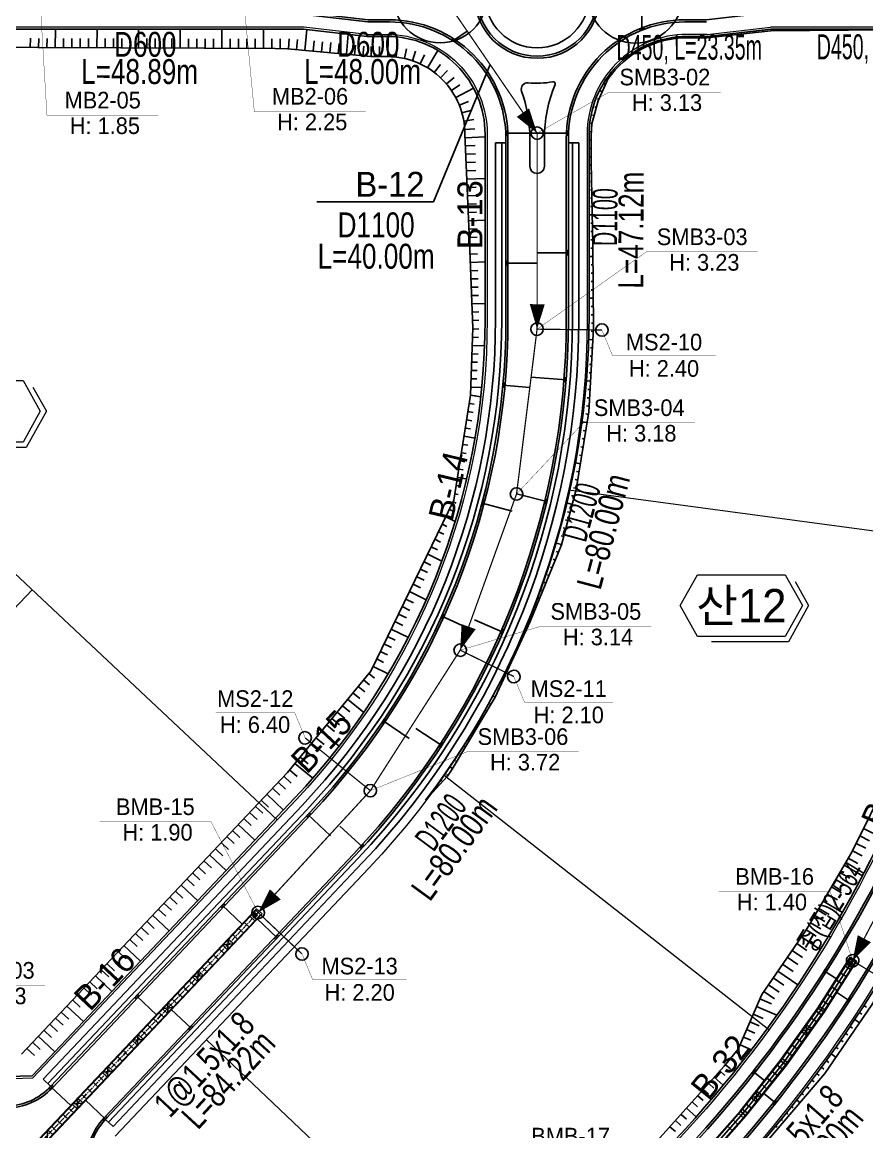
# Model space of a CAD drawing. Extents: x 230860 to 235519, y 342878 to 344985.
# Drawn here: x 232441.7 to 232644.6, y 343345.8 to 343612.6 of the extents above; entities that cross this region are included whole.
import ezdxf
from ezdxf.enums import TextEntityAlignment as Align

# ---------------------------------------------------------------- set-up
doc = ezdxf.new("R2010")
doc.units = 0
doc.linetypes.add('CENTER', pattern=[2, 1.25, -0.25, 0.25, -0.25])
for name, color, linetype in [('##L형측구', 8, 'Continuous'), ('##보도', 3, 'Continuous'), ('##식수대', 104, 'Continuous'), ('##자전거', 11, 'Continuous'), ('CE-SLOP-FILL', 9, 'Continuous'), ('MN info M1', 2, 'Continuous'), ('PCBOX', 150, 'Continuous'), ('storm_2호 우수받이', 1, 'Continuous'), ('storm_arrow', 7, 'Continuous'), ('storm_MH', 2, 'Continuous'), ('storm_pipe dia_length', 7, 'Continuous'), ('storm_pipe text', 1, 'Continuous'), ('도로시종점', 1, 'Continuous'), ('맨홀지시선', 7, 'Continuous'), ('블록맨홀', 1, 'Continuous'), ('비탈면', 7, 'Continuous')]:
    doc.layers.add(name, color=color, linetype=linetype)
for name, color, linetype, lineweight in [('00_도로_계획선', 7, 'Continuous', 0), ('0_도로명', 7, 'Continuous', 0), ('0_획지경계선', 8, 'Continuous', 5), ('storm_pipe', 160, 'Continuous', 30), ('블럭명', 7, 'Continuous', 0)]:
    doc.layers.add(name, color=color, linetype=linetype, lineweight=lineweight)
doc.styles.get("Standard").update_dxf_attribs({"font": 'Dotum.TTF'})
doc.styles.add('스타일1', font='H2HDRM.TTF')

# ---------------------------------------------------------------- blocks, each defined once
blk = doc.blocks.new('1')
at = {"layer": 'storm_MH', "flags": 128}
blk.add_lwpolyline([(-0.75, 0, 1), (0.75, 0, 1)], format="xyb", close=True, dxfattribs=at)

msp = doc.modelspace()

# ---------------------------------------------------------------- linework, layer by layer
at = {"layer": '##L형측구'}
for points in [[(232558.401, 343584.647, 0.4142136), (232529.901, 343613.147), (232524.767, 343613.147), (232509.512, 343614.897), (232270.911, 343614.897, 0.4142136), (232258.411, 343602.397), (232258.411, 343591.355, 0.2056301), (232313.214, 343463.734), (232426.646, 343356.012)], [(232572.401, 343542.071), (232572.401, 343584.647, -0.4142136), (232600.901, 343613.147), (232606.036, 343613.147), (232621.29, 343614.897), (232668.401, 343614.897, -0.4142136), (232680.901, 343602.397), (232680.901, 343542.7, -0.1897204), (232601.622, 343341.283), (232535.371, 343270.164, -0.4170327), (232517.617, 343269.62), (232491.914, 343294.03), (232483.448, 343306.896), (232461.947, 343327.28)], [(232426.646, 343356.012), (232426.92, 343355.752, 0.4148978), (232448.858, 343356.344), (232511.125, 343422.219, 0.1916065), (232558.401, 343541.057), (232558.401, 343542.071)], [(232461.947, 343327.28, -0.4137728), (232461.347, 343349.176), (232521.299, 343412.602, 0.1916065), (232572.401, 343541.057), (232572.401, 343542.071)]]:
    msp.add_lwpolyline(points, format="xyb", dxfattribs=at)
msp.add_lwpolyline([(232883.401, 343614.897), (232701.401, 343614.897, 0.4142136), (232688.901, 343602.397), (232688.901, 343542.7, -0.1897204), (232607.475, 343335.83), (232541.009, 343264.479, 0.4114), (232541.548, 343246.895), (232673.563, 343121.525, 0.4160307), (232691.288, 343122.038), (232759.643, 343194.916, 0.1906051), (232895.901, 343539.366), (232895.901, 343602.397, 0.4142136)], format="xyb", close=True, dxfattribs=at)
msp.add_lwpolyline([(232558.401, 343542.071), (232558.401, 343584.647)], dxfattribs=at)
msp.add_circle((232565.401, 343618.897), 15, dxfattribs=at)
at = {"layer": '##보도', "color": 8}
msp.add_line((232557.901, 343585.897), (232557.901, 343585.897), dxfattribs=at)
msp.add_line((232557.901, 343585.897), (232557.901, 343585.897), dxfattribs=at)
for points in [[(232313.558, 343464.096), (232427.264, 343356.114, 0.4148978), (232448.495, 343356.687), (232510.762, 343422.562, 0.1916065), (232557.901, 343541.057), (232557.901, 343584.647, 0.4142136), (232529.901, 343612.647), (232524.738, 343612.647), (232509.484, 343614.397)], [(232492.3, 343294.353), (232483.834, 343307.219), (232462.291, 343327.643, -0.4137728), (232461.71, 343348.832), (232521.663, 343412.259, 0.1916065), (232572.901, 343541.057), (232572.901, 343584.647, -0.4142136), (232600.901, 343612.647), (232606.064, 343612.647)], [(232621.318, 343614.397), (232668.401, 343614.397, -0.4142136), (232680.401, 343602.397), (232680.401, 343542.7, -0.1897204), (232601.256, 343341.624), (232535.006, 343270.505, -0.4170327), (232517.962, 343269.983), (232492.3, 343294.353)], [(232563.651, 343584.647), (232563.651, 343577.944, 1), (232567.151, 343577.944), (232567.151, 343584.647, -0.0984216), (232569.717, 343597.554, 0.593811), (232569.165, 343598.237, -0.0708616), (232563.247, 343598.008, 0.5518254), (232561.68, 343596.011, -0.0860643), (232563.651, 343584.647)]]:
    msp.add_lwpolyline(points, format="xyb", dxfattribs=at)
msp.add_lwpolyline([(232883.401, 343614.397), (232701.401, 343614.397, 0.4142136), (232689.401, 343602.397), (232689.401, 343542.7, -0.1897204), (232607.841, 343335.489), (232541.375, 343264.138, 0.4114), (232541.892, 343247.257), (232673.907, 343121.888, 0.4160307), (232690.923, 343122.38), (232759.278, 343195.258, 0.1906051), (232895.401, 343539.366), (232895.401, 343602.397, 0.4142136)], format="xyb", close=True, dxfattribs=at)
for points in [[(232555.401, 343583.582), (232557.901, 343583.582)], [(232572.901, 343583.582), (232575.401, 343583.582)], [(232448.532, 343356.727), (232446.709, 343358.438)], [(232461.676, 343348.796), (232463.499, 343347.085)]]:
    msp.add_lwpolyline(points, dxfattribs=at)
msp.add_circle((232565.401, 343618.897), 12.5, dxfattribs=at)
at = {"layer": '##식수대'}
for points in [[(232556.901, 343583.582), (232556.901, 343541.057, -0.1916065), (232510.035, 343423.249), (232447.803, 343357.411)], [(232573.901, 343583.582), (232573.901, 343541.057, -0.1916065), (232522.389, 343411.572), (232462.405, 343348.111)]]:
    msp.add_lwpolyline(points, format="xyb", dxfattribs=at)
msp.add_lwpolyline([(232556.901, 343583.582), (232556.901, 343542.071)], dxfattribs=at)
msp.add_circle((232565.401, 343618.897), 14.5, dxfattribs=at)
at = {"layer": '##자전거'}
for points in [[(232555.401, 343583.582), (232555.401, 343541.057, -0.1916065), (232508.945, 343424.28), (232446.709, 343358.438)], [(232575.401, 343583.582), (232575.401, 343541.057, -0.1916065), (232523.48, 343410.541), (232463.499, 343347.085)]]:
    msp.add_lwpolyline(points, format="xyb", dxfattribs=at)
msp.add_lwpolyline([(232555.401, 343583.582), (232555.401, 343542.071)], dxfattribs=at)
at = {"layer": '00_도로_계획선', "linetype": 'Continuous'}
for points in [[(232509.4, 343611.397), (232270.396, 343611.397)], [(232524.566, 343609.647), (232509.312, 343611.397)], [(232606.236, 343609.647), (232621.49, 343611.397)], [(232668.916, 343611.397), (232621.49, 343611.397)], [(232557.925, 343299.51), (232485.918, 343367.892)]]:
    msp.add_lwpolyline(points, dxfattribs=at)
at = {"layer": '00_도로_계획선'}
for points in [[(232524.566, 343609.647), (232529.401, 343609.647, -0.4142136), (232553.401, 343585.647), (232553.401, 343541.057, -0.1916065), (232507.492, 343425.654), (232444.259, 343358.757)], [(232606.236, 343609.647), (232601.401, 343609.647, 0.4142136), (232577.401, 343585.647), (232577.401, 343541.057, -0.1916065), (232524.933, 343409.167), (232464.049, 343344.755)], [(232677.401, 343602.912), (232677.401, 343542.7, -0.1897204), (232599.061, 343343.669), (232532.428, 343272.139)], [(232692.401, 343602.912), (232692.401, 343542.7, -0.1897204), (232610.036, 343333.444), (232543.25, 343261.75)]]:
    msp.add_lwpolyline(points, format="xyb", dxfattribs=at)
msp.add_lwpolyline([(232429.264, 343358.352), (232444.259, 343358.757)], dxfattribs=at)
at = {"layer": '0_획지경계선'}
for points in [[(232381.831, 343534.527), (232502.944, 343420.843)], [(232572.998, 343500.176), (232672.002, 343486.81)], [(232444.041, 343476.133), (232378.222, 343406.825)], [(232621.091, 343370.322), (232543.077, 343431.502)]]:
    msp.add_lwpolyline(points, dxfattribs=at)
at = {"layer": 'CE-SLOP-FILL', "color": 8}
for p, q in [((232449.625, 343606.46), (232449.646, 343610.897)), ((232459.624, 343606.413), (232459.646, 343610.897)), ((232469.624, 343606.366), (232469.646, 343610.897)), ((232479.624, 343606.318), (232479.646, 343610.897)), ((232489.624, 343606.271), (232489.646, 343610.897)), ((232499.624, 343606.224), (232499.646, 343610.897)), ((232509.605, 343605.798), (232510.08, 343610.806)), ((232519.56, 343604.854), (232520.017, 343609.666)), ((232609.721, 343609.21), (232609.703, 343609.375)), ((232611.709, 343609.431), (232611.69, 343609.599)), ((232613.696, 343609.653), (232613.677, 343609.824)), ((232615.684, 343609.874), (232615.645, 343610.223)), ((232617.672, 343610.096), (232617.652, 343610.274)), ((232619.66, 343610.317), (232619.639, 343610.498)), ((232621.648, 343610.526), (232621.647, 343610.712)), ((232623.648, 343610.542), (232623.647, 343610.719)), ((232625.648, 343610.558), (232625.645, 343610.897)), ((232627.648, 343610.574), (232627.647, 343610.735)), ((232629.648, 343610.59), (232629.647, 343610.743)), ((232631.648, 343610.606), (232631.647, 343610.751)), ((232633.648, 343610.621), (232633.647, 343610.759)), ((232635.648, 343610.637), (232635.645, 343610.897)), ((232637.647, 343610.653), (232637.647, 343610.775)), ((232639.647, 343610.669), (232639.647, 343610.783)), ((232641.647, 343610.685), (232641.647, 343610.791)), ((232643.647, 343610.701), (232643.647, 343610.799)), ((232443.625, 343606.488), (232443.635, 343608.693)), ((232445.625, 343606.479), (232445.635, 343608.688)), ((232447.625, 343606.469), (232447.635, 343608.683)), ((232451.625, 343606.45), (232451.635, 343608.674)), ((232453.625, 343606.441), (232453.635, 343608.669)), ((232455.625, 343606.432), (232455.635, 343608.664)), ((232457.625, 343606.422), (232457.635, 343608.66)), ((232461.624, 343606.403), (232461.635, 343608.65)), ((232463.624, 343606.394), (232463.635, 343608.645)), ((232465.624, 343606.384), (232465.635, 343608.641)), ((232467.624, 343606.375), (232467.635, 343608.636)), ((232471.624, 343606.356), (232471.635, 343608.627)), ((232473.624, 343606.347), (232473.635, 343608.622)), ((232475.624, 343606.337), (232475.635, 343608.617)), ((232477.624, 343606.328), (232477.635, 343608.612)), ((232481.624, 343606.309), (232481.635, 343608.603)), ((232483.624, 343606.3), (232483.635, 343608.598)), ((232485.624, 343606.29), (232485.635, 343608.594)), ((232487.624, 343606.281), (232487.635, 343608.589)), ((232491.624, 343606.262), (232491.635, 343608.579)), ((232493.624, 343606.252), (232493.635, 343608.575)), ((232495.624, 343606.243), (232495.635, 343608.57)), ((232497.624, 343606.234), (232497.635, 343608.565)), ((232501.624, 343606.215), (232501.635, 343608.556)), ((232503.624, 343606.205), (232503.635, 343608.551)), ((232505.623, 343606.176), (232505.847, 343608.537)), ((232507.614, 343605.987), (232507.847, 343608.442)), ((232511.596, 343605.61), (232511.832, 343608.094)), ((232513.587, 343605.421), (232513.821, 343607.885)), ((232515.578, 343605.232), (232515.81, 343607.677)), ((232517.569, 343605.043), (232517.799, 343607.468)), ((232521.552, 343604.665), (232521.778, 343607.052)), ((232523.543, 343604.477), (232523.767, 343606.843)), ((232525.534, 343604.3), (232525.536, 343606.724)), ((232527.534, 343604.299), (232527.536, 343606.723)), ((232529.534, 343604.297), (232529.569, 343609.146)), ((232531.53, 343604.175), (232531.806, 343606.584)), ((232592.02, 343606.833), (232591.953, 343606.984)), ((232593.882, 343607.563), (232593.828, 343607.719)), ((232595.799, 343608.13), (232595.719, 343608.45)), ((232597.758, 343608.529), (232597.732, 343608.692)), ((232599.744, 343608.758), (232599.733, 343608.922)), ((232601.743, 343608.817), (232601.743, 343608.982)), ((232603.743, 343608.817), (232603.743, 343608.982)), ((232605.743, 343608.817), (232605.743, 343609.147)), ((232607.733, 343608.988), (232607.715, 343609.15)), ((232533.5, 343603.841), (232534.034, 343606.207)), ((232535.424, 343603.298), (232536.207, 343605.593)), ((232537.279, 343602.552), (232538.303, 343604.75)), ((232539.043, 343601.611), (232541.55, 343605.763)), ((232586.908, 343603.725), (232586.701, 343603.982)), ((232588.52, 343604.907), (232588.429, 343605.044)), ((232590.229, 343605.945), (232590.149, 343606.09)), ((232540.696, 343600.488), (232542.165, 343602.417)), ((232585.403, 343602.408), (232585.289, 343602.527)), ((232542.22, 343599.193), (232543.887, 343600.955)), ((232543.596, 343597.743), (232545.442, 343599.316)), ((232582.762, 343599.411), (232582.629, 343599.509)), ((232584.018, 343600.966), (232583.894, 343601.075)), ((232544.809, 343596.155), (232546.813, 343597.521)), ((232545.845, 343594.445), (232550.122, 343596.733)), ((232581.02, 343595.822), (232580.362, 343596.116)), ((232581.835, 343597.648), (232581.584, 343597.761)), ((232546.693, 343592.634), (232548.941, 343593.543)), ((232580.204, 343593.996), (232579.876, 343594.142)), ((232547.341, 343590.744), (232549.674, 343591.406)), ((232579.626, 343592.084), (232579.244, 343592.19)), ((232547.784, 343588.794), (232550.174, 343589.203)), ((232578.56, 343588.229), (232578.309, 343588.298)), ((232579.093, 343590.157), (232578.735, 343590.256)), ((232548.015, 343586.808), (232550.435, 343586.959)), ((232578.408, 343586.237), (232577.909, 343586.269)), ((232548.086, 343584.81), (232552.901, 343585.013)), ((232548.17, 343582.812), (232550.536, 343582.911)), ((232578.359, 343584.239), (232578.13, 343584.237)), ((232548.255, 343580.814), (232550.578, 343580.911)), ((232578.377, 343582.239), (232578.139, 343582.237)), ((232578.396, 343580.24), (232578.148, 343580.237)), ((232548.339, 343578.815), (232550.62, 343578.911)), ((232578.42, 343578.24), (232578.161, 343578.235)), ((232548.423, 343576.817), (232550.662, 343576.911)), ((232548.507, 343574.819), (232552.901, 343575.004)), ((232578.456, 343576.24), (232577.901, 343576.23)), ((232548.591, 343572.821), (232550.746, 343572.911)), ((232578.492, 343574.24), (232578.197, 343574.235)), ((232578.528, 343572.241), (232578.215, 343572.235)), ((232548.676, 343570.822), (232550.788, 343570.911)), ((232578.564, 343570.241), (232578.233, 343570.235)), ((232548.76, 343568.824), (232550.83, 343568.911)), ((232548.844, 343566.826), (232550.872, 343566.911)), ((232578.6, 343568.241), (232578.251, 343568.235)), ((232548.928, 343564.828), (232552.901, 343564.995)), ((232578.636, 343566.242), (232577.901, 343566.228)), ((232578.672, 343564.242), (232578.287, 343564.235)), ((232549.012, 343562.829), (232550.957, 343562.911)), ((232578.708, 343562.242), (232578.305, 343562.235)), ((232549.096, 343560.831), (232550.999, 343560.911)), ((232549.178, 343558.833), (232551.04, 343558.907)), ((232578.744, 343560.243), (232578.323, 343560.235)), ((232549.258, 343556.835), (232551.08, 343556.907)), ((232578.796, 343556.243), (232577.901, 343556.234)), ((232578.775, 343558.243), (232578.338, 343558.238)), ((232549.338, 343554.836), (232552.901, 343554.979)), ((232578.817, 343554.243), (232578.359, 343554.238)), ((232549.418, 343552.838), (232551.16, 343552.907)), ((232549.498, 343550.839), (232551.199, 343550.907)), ((232578.838, 343552.243), (232578.369, 343552.238)), ((232549.578, 343548.841), (232551.239, 343548.907)), ((232578.859, 343550.243), (232578.38, 343550.238)), ((232578.879, 343548.243), (232578.39, 343548.238)), ((232549.658, 343546.843), (232551.279, 343546.907)), ((232578.9, 343546.244), (232577.901, 343546.233)), ((232549.738, 343544.844), (232552.901, 343544.971)), ((232549.817, 343542.846), (232551.359, 343542.907)), ((232578.921, 343544.244), (232578.411, 343544.238)), ((232549.897, 343540.847), (232551.397, 343540.907)), ((232578.942, 343542.244), (232578.421, 343542.238)), ((232578.962, 343540.244), (232578.427, 343540.238)), ((232549.96, 343538.849), (232551.414, 343538.799)), ((232578.939, 343538.245), (232578.402, 343538.276)), ((232549.823, 343534.851), (232552.741, 343534.751)), ((232549.891, 343536.85), (232551.354, 343536.8)), ((232578.823, 343536.248), (232577.815, 343536.307)), ((232549.754, 343532.852), (232551.198, 343532.803)), ((232578.592, 343532.255), (232578.123, 343532.282)), ((232578.708, 343534.252), (232578.226, 343534.28)), ((232549.685, 343530.854), (232551.102, 343530.805)), ((232578.477, 343530.258), (232578.009, 343530.285)), ((232549.548, 343526.856), (232550.874, 343526.81)), ((232549.617, 343528.855), (232550.994, 343528.807)), ((232578.361, 343528.262), (232577.885, 343528.289)), ((232549.479, 343524.857), (232552.107, 343524.767)), ((232578.246, 343526.265), (232577.256, 343526.322)), ((232578.13, 343524.268), (232577.606, 343524.299)), ((232549.412, 343522.897), (232551.871, 343522.508)), ((232549.412, 343522.897), (232550.584, 343522.711)), ((232578.015, 343522.272), (232577.451, 343522.304)), ((232548.787, 343518.946), (232550.015, 343518.752)), ((232549.1, 343520.921), (232550.306, 343520.731)), ((232577.899, 343520.275), (232577.285, 343520.311)), ((232548.475, 343516.97), (232549.713, 343516.775)), ((232577.403, 343516.311), (232576.196, 343516.505)), ((232577.721, 343518.285), (232577.086, 343518.387)), ((232548.163, 343514.995), (232549.398, 343514.8)), ((232577.085, 343514.336), (232576.502, 343514.43)), ((232547.539, 343511.044), (232548.735, 343510.855)), ((232547.851, 343513.019), (232550.467, 343512.606)), ((232576.45, 343510.387), (232575.878, 343510.479)), ((232576.767, 343512.361), (232576.195, 343512.454)), ((232547.227, 343509.068), (232548.385, 343508.885)), ((232576.132, 343508.412), (232575.55, 343508.506)), ((232546.915, 343507.093), (232548.024, 343506.918)), ((232575.814, 343506.438), (232574.611, 343506.631)), ((232546.29, 343503.142), (232548.241, 343502.834)), ((232546.603, 343505.117), (232547.651, 343504.952)), ((232575.178, 343502.489), (232574.506, 343502.597)), ((232575.496, 343504.463), (232574.864, 343504.565)), ((232545.978, 343501.166), (232546.868, 343501.026)), ((232574.86, 343500.514), (232574.137, 343500.63)), ((232545.229, 343497.255), (232545.918, 343496.919)), ((232545.666, 343499.191), (232546.459, 343499.065)), ((232574.373, 343498.576), (232573.69, 343498.759)), ((232544.353, 343495.457), (232545.198, 343495.045)), ((232573.855, 343496.644), (232572.549, 343496.995)), ((232573.336, 343494.712), (232572.703, 343494.882)), ((232542.603, 343491.86), (232543.726, 343491.313)), ((232543.478, 343493.658), (232545.728, 343492.563)), ((232572.818, 343492.781), (232572.195, 343492.948)), ((232541.727, 343490.062), (232542.974, 343489.455)), ((232572.299, 343490.849), (232571.676, 343491.016)), ((232540.852, 343488.263), (232542.21, 343487.602)), ((232571.262, 343486.986), (232569.956, 343487.337)), ((232571.781, 343488.918), (232571.148, 343489.088)), ((232539.101, 343484.667), (232542.519, 343483.003)), ((232539.976, 343486.465), (232541.436, 343485.755)), ((232570.512, 343485.132), (232569.968, 343485.355)), ((232538.226, 343482.869), (232539.854, 343482.076)), ((232568.998, 343481.43), (232568.602, 343481.592)), ((232569.755, 343483.281), (232569.29, 343483.471)), ((232536.475, 343479.272), (232538.228, 343478.419)), ((232537.35, 343481.07), (232539.046, 343480.245)), ((232568.241, 343479.579), (232567.905, 343479.716)), ((232535.6, 343477.474), (232537.4, 343476.598)), ((232566.727, 343475.877), (232566.481, 343475.977)), ((232567.484, 343477.728), (232566.912, 343477.962)), ((232533.849, 343473.877), (232535.71, 343472.972)), ((232534.724, 343475.676), (232538.765, 343473.709)), ((232565.97, 343474.025), (232565.755, 343474.113)), ((232532.973, 343472.079), (232534.849, 343471.166)), ((232565.212, 343472.174), (232565.019, 343472.254)), ((232531.223, 343468.483), (232533.094, 343467.572)), ((232532.098, 343470.281), (232533.977, 343469.366)), ((232563.697, 343468.472), (232563.343, 343468.636)), ((232564.455, 343470.323), (232564.273, 343470.398)), ((232530.347, 343466.684), (232534.472, 343464.676)), ((232562.859, 343466.657), (232562.715, 343466.723)), ((232528.597, 343463.088), (232530.382, 343462.219)), ((232529.472, 343464.886), (232531.297, 343463.998)), ((232561.183, 343463.025), (232561.075, 343463.074)), ((232562.021, 343464.841), (232561.9, 343464.897)), ((232527.721, 343461.29), (232529.456, 343460.445)), ((232560.345, 343461.209), (232560.241, 343461.256)), ((232525.971, 343457.693), (232529.642, 343455.906)), ((232526.846, 343459.491), (232528.52, 343458.676)), ((232558.669, 343457.577), (232558.545, 343457.634)), ((232559.507, 343459.393), (232559.289, 343459.493)), ((232524.944, 343455.992), (232526.326, 343454.858)), ((232557.831, 343455.761), (232557.683, 343455.829)), ((232522.407, 343452.899), (232523.974, 343451.613)), ((232523.676, 343454.446), (232525.155, 343453.232)), ((232556.155, 343452.129), (232555.93, 343452.232)), ((232556.993, 343453.945), (232556.811, 343454.028)), ((232519.87, 343449.807), (232523.746, 343446.627)), ((232521.138, 343451.353), (232522.784, 343450.003)), ((232555.314, 343450.314), (232554.793, 343450.624)), ((232517.332, 343446.715), (232519.158, 343445.216)), ((232518.601, 343448.261), (232520.376, 343446.804)), ((232553.267, 343446.878), (232553.061, 343447)), ((232554.29, 343448.596), (232554.062, 343448.732)), ((232516.064, 343445.169), (232517.931, 343443.636)), ((232552.243, 343445.159), (232552.052, 343445.274)), ((232513.526, 343442.077), (232517.853, 343438.526)), ((232514.795, 343443.623), (232516.695, 343442.064)), ((232550.197, 343441.723), (232549.815, 343441.95)), ((232551.22, 343443.441), (232551.033, 343443.552)), ((232510.989, 343438.984), (232512.93, 343437.392)), ((232512.257, 343440.53), (232514.194, 343438.941)), ((232549.173, 343440.005), (232548.97, 343440.126)), ((232508.451, 343435.892), (232510.374, 343434.315)), ((232509.72, 343437.438), (232511.657, 343435.849)), ((232547.126, 343436.568), (232546.87, 343436.72)), ((232548.15, 343438.286), (232547.924, 343438.42)), ((232507.183, 343434.346), (232511.499, 343430.804)), ((232545.079, 343433.131), (232544.391, 343433.542)), ((232546.103, 343434.85), (232545.807, 343435.026)), ((232504.576, 343431.316), (232506.314, 343429.657)), ((232505.914, 343432.8), (232507.781, 343431.268)), ((232543.965, 343431.471), (232543.623, 343431.703)), ((232501.818, 343428.418), (232503.576, 343426.758)), ((232503.195, 343429.868), (232504.94, 343428.203)), ((232541.299, 343428.491), (232541.155, 343428.621)), ((232542.642, 343429.973), (232542.415, 343430.179)), ((232499.072, 343425.509), (232500.835, 343423.846)), ((232500.445, 343426.964), (232504.46, 343423.174)), ((232539.956, 343427.009), (232539.888, 343427.071)), ((232496.327, 343422.6), (232498.093, 343420.933)), ((232497.7, 343424.055), (232499.464, 343422.389)), ((232494.954, 343421.146), (232496.722, 343419.477)), ((232492.208, 343418.237), (232493.981, 343416.564)), ((232493.581, 343419.692), (232497.591, 343415.907)), ((232643.829, 343418.727), (232648.196, 343416.561)), ((232489.463, 343415.328), (232491.239, 343413.652)), ((232490.835, 343416.783), (232492.61, 343415.108)), ((232642.051, 343415.144), (232644.371, 343413.993)), ((232642.94, 343416.935), (232645.256, 343415.787)), ((232486.717, 343412.419), (232490.721, 343408.64)), ((232488.09, 343413.874), (232489.868, 343412.195)), ((232641.163, 343413.352), (232643.48, 343412.202)), ((232483.971, 343409.511), (232485.756, 343407.826)), ((232485.344, 343410.965), (232487.127, 343409.283)), ((232639.163, 343409.888), (232643.557, 343407.32)), ((232640.172, 343411.615), (232642.451, 343410.283)), ((232481.226, 343406.602), (232483.014, 343404.914)), ((232482.598, 343408.056), (232484.385, 343406.37)), ((232638.154, 343408.162), (232640.515, 343406.782)), ((232479.853, 343405.147), (232483.852, 343401.372)), ((232636.135, 343404.708), (232638.556, 343403.294)), ((232637.144, 343406.435), (232639.538, 343405.036)), ((232477.107, 343402.239), (232478.902, 343400.545)), ((232478.48, 343403.693), (232480.272, 343402.001)), ((232634.117, 343401.255), (232638.76, 343398.542)), ((232635.126, 343402.982), (232637.567, 343401.555)), ((232474.361, 343399.33), (232476.16, 343397.632)), ((232475.734, 343400.784), (232477.531, 343399.088)), ((232633.108, 343399.528), (232635.572, 343398.088)), ((232471.616, 343396.421), (232473.418, 343394.719)), ((232472.989, 343397.875), (232476.983, 343394.105)), ((232631.09, 343396.075), (232633.553, 343394.635)), ((232632.099, 343397.801), (232634.565, 343396.36)), ((232468.87, 343393.512), (232470.677, 343391.807)), ((232470.243, 343394.967), (232472.048, 343393.263)), ((232630.03, 343394.378), (232632.454, 343392.836)), ((232466.124, 343390.603), (232470.114, 343386.838)), ((232467.497, 343392.058), (232469.306, 343390.35)), ((232627.782, 343391.07), (232630.23, 343389.392)), ((232628.913, 343392.72), (232633.46, 343389.602)), ((232464.751, 343389.149), (232466.564, 343387.438)), ((232625.52, 343387.772), (232628.027, 343386.052)), ((232626.651, 343389.421), (232629.131, 343387.72)), ((232462.006, 343386.24), (232463.823, 343384.525)), ((232463.379, 343387.694), (232465.194, 343385.981)), ((232624.388, 343386.122), (232626.918, 343384.388)), ((232459.26, 343383.331), (232463.244, 343379.57)), ((232460.633, 343384.786), (232462.452, 343383.069)), ((232622.126, 343382.823), (232624.681, 343381.071)), ((232623.257, 343384.473), (232628.06, 343381.179)), ((232456.514, 343380.422), (232458.339, 343378.7)), ((232457.887, 343381.877), (232459.71, 343380.156)), ((232620.995, 343381.174), (232623.554, 343379.419)), ((232453.769, 343377.514), (232455.598, 343375.787)), ((232455.142, 343378.968), (232456.969, 343377.243)), ((232618.933, 343377.764), (232621.723, 343376.554)), ((232619.864, 343379.525), (232622.422, 343377.77)), ((232451.023, 343374.605), (232452.856, 343372.874)), ((232452.396, 343376.059), (232456.375, 343372.303)), ((232618.137, 343375.93), (232622.997, 343373.821)), ((232642.807, 343374.479), (232643.404, 343374.09)), ((232643.896, 343376.157), (232644.515, 343375.759)), ((232449.65, 343373.15), (232451.485, 343371.418)), ((232616.545, 343372.26), (232618.748, 343371.304)), ((232617.341, 343374.095), (232619.746, 343373.051)), ((232641.708, 343372.809), (232642.868, 343372.04)), ((232446.905, 343370.242), (232448.744, 343368.506)), ((232448.277, 343371.696), (232450.115, 343369.962)), ((232615.749, 343370.425), (232617.742, 343369.56)), ((232639.476, 343369.489), (232640.04, 343369.105)), ((232640.597, 343371.145), (232641.167, 343370.763)), ((232444.159, 343367.333), (232446.002, 343365.593)), ((232445.532, 343368.787), (232449.506, 343365.036)), ((232614.156, 343366.756), (232616.906, 343365.563)), ((232614.952, 343368.591), (232616.73, 343367.819)), ((232638.344, 343367.84), (232638.908, 343367.451)), ((232442.786, 343365.878), (232444.631, 343364.137)), ((232613.169, 343365.038), (232614.338, 343364.079)), ((232636.048, 343364.565), (232637.207, 343363.741)), ((232637.202, 343366.199), (232637.771, 343365.8)), ((232610.631, 343361.946), (232611.83, 343360.962)), ((232611.9, 343363.492), (232613.087, 343362.518)), ((232633.71, 343361.32), (232634.326, 343360.87)), ((232634.884, 343362.939), (232635.48, 343362.51)), ((232607.978, 343358.953), (232610.123, 343357.034)), ((232609.312, 343360.443), (232610.501, 343359.38)), ((232632.608, 343359.821), (232633.197, 343359.385)), ((232605.311, 343355.972), (232606.584, 343354.833)), ((232606.645, 343357.462), (232607.895, 343356.344)), ((232630.208, 343356.621), (232630.691, 343356.254)), ((232631.413, 343358.217), (232631.946, 343357.817)), ((232603.978, 343354.482), (232605.268, 343353.327)), ((232627.767, 343353.452), (232628.564, 343352.83)), ((232628.993, 343355.032), (232629.431, 343354.695)), ((232601.31, 343351.501), (232603.621, 343349.433)), ((232602.644, 343352.991), (232603.947, 343351.825)), ((232626.531, 343351.88), (232626.896, 343351.591)), ((232598.643, 343348.52), (232599.954, 343347.347)), ((232599.977, 343350.01), (232601.29, 343348.835)), ((232624.029, 343348.759), (232624.342, 343348.504)), ((232625.285, 343350.315), (232625.622, 343350.045)), ((232597.309, 343347.029), (232598.612, 343345.864)), ((232622.762, 343347.211), (232623.058, 343346.967))]:
    msp.add_line(p, q, dxfattribs=at)
for points in [[(232524.538, 343609.147), (232509.284, 343610.897), (232270.604, 343610.897), (232262.411, 343602.705)], [(232668.286, 343610.897), (232669.52, 343609.651), (232675.792, 343602.915), (232675.68, 343598.9), (232675.301, 343585.311), (232675.123, 343578.9), (232674.566, 343558.9), (232673.99, 343538.9), (232672.515, 343518.9), (232669.884, 343500.208), (232669.653, 343498.901), (232668.243, 343486.71), (232663.938, 343468.547), (232661.757, 343461.522), (232657.566, 343449.509), (232649.926, 343431.022), (232641.029, 343413.081), (232630.866, 343395.691), (232629.771, 343393.971), (232619.41, 343378.863), (232613.682, 343365.663), (232610.345, 343361.598), (232597.006, 343346.69), (232583.654, 343331.795)]]:
    msp.add_lwpolyline(points, dxfattribs=at)
for points in [[(232538.613, 343425.527), (232543.862, 343431.32), (232545.011, 343433.017), (232555.329, 343450.34), (232563.711, 343468.504), (232571.247, 343486.93), (232574.811, 343500.205), (232577.819, 343518.897), (232578.976, 343538.897), (232578.769, 343558.897), (232578.408, 343578.897), (232578.349, 343585.307), (232578.526, 343588.105), (232580.074, 343593.706), (232582.393, 343598.897, -0.2452584), (232601.401, 343608.817), (232606.2, 343608.817), (232621.521, 343610.525), (232668.286, 343610.897)], [(232538.613, 343425.527, 0.1640215), (232577.901, 343542.071), (232577.901, 343585.307), (232577.901, 343585.647, -0.4142136), (232601.401, 343609.147), (232606.264, 343609.147), (232621.518, 343610.897), (232668.286, 343610.897)], [(232262.411, 343602.705), (232262.411, 343591.355, 0.2056301), (232315.969, 343466.634), (232429.458, 343358.858), (232444.038, 343359.251), (232507.128, 343425.997, 0.1916065), (232552.901, 343541.057), (232552.901, 343585.647, 0.4142136), (232529.401, 343609.147), (232524.566, 343609.147)], [(232425.403, 343606.574), (232445.403, 343606.48), (232465.403, 343606.385), (232485.403, 343606.291), (232502.421, 343606.211), (232505.403, 343606.197), (232525.404, 343604.3), (232529.401, 343604.297, -0.4142136), (232548.051, 343585.647), (232549.14, 343559.807), (232549.968, 343539.079), (232549.412, 343522.897), (232545.424, 343497.655), (232525.431, 343456.585), (232505.436, 343432.217), (232502.454, 343429.092), (232441.479, 343364.494)], [(232676.901, 343602.705), (232676.901, 343542.7, -0.1897204), (232598.695, 343344.009), (232532.153, 343272.577)]]:
    msp.add_lwpolyline(points, format="xyb", dxfattribs=at)
at = {"layer": 'CE-SLOP-FILL', "color": 8, "linetype": 'Continuous'}
for points in [[(232692.901, 343602.705), (232692.901, 343542.7, -0.1897204), (232610.402, 343333.104), (232543.756, 343261.56), (232544.111, 343249.976), (232676.564, 343124.191)], [(232575.926, 343219.763), (232544.111, 343249.976), (232543.756, 343261.56), (232610.402, 343333.104, 0.1897204), (232692.901, 343542.7), (232692.901, 343602.705)]]:
    msp.add_lwpolyline(points, format="xyb", dxfattribs=at)
at = {"layer": 'PCBOX'}
for p, q in [((232497.981, 343399.448), (232441.557, 343339.754)), ((232497.823, 343399.047), (232441.673, 343339.644)), ((232499.029, 343397.907), (232497.706, 343399.157)), ((232499.304, 343398.197), (232497.981, 343399.448)), ((232498.913, 343398.017), (232442.763, 343338.614)), ((232499.304, 343398.197), (232442.88, 343338.504)), ((232496.273, 343394.991), (232494.95, 343396.241)), ((232497.651, 343396.449), (232496.328, 343397.699)), ((232493.517, 343392.075), (232492.194, 343393.326)), ((232494.895, 343393.533), (232493.572, 343394.783)), ((232489.782, 343390.773), (232492.483, 343390.981)), ((232491.105, 343389.523), (232489.782, 343390.773)), ((232491.16, 343392.231), (232491.105, 343389.523)), ((232492.483, 343390.981), (232491.16, 343392.231)), ((232488.866, 343387.155), (232487.543, 343388.405)), ((232490.244, 343388.613), (232488.921, 343389.863)), ((232640.633, 343387.791), (232632.856, 343375.602)), ((232642.167, 343386.812), (232640.633, 343387.791)), ((232486.11, 343384.239), (232484.787, 343385.489)), ((232487.488, 343385.697), (232486.165, 343386.947)), ((232640.768, 343387.705), (232632.989, 343375.513)), ((232641.182, 343386.959), (232633.611, 343375.093)), ((232642.032, 343386.898), (232634.232, 343374.673)), ((232642.167, 343386.812), (232634.365, 343374.584)), ((232639.336, 343385.757), (232640.87, 343384.778)), ((232641.949, 343386.47), (232640.415, 343387.448)), ((232482.549, 343383.121), (232485.249, 343383.329)), ((232483.871, 343381.871), (232482.549, 343383.121)), ((232483.927, 343384.579), (232483.871, 343381.871)), ((232485.249, 343383.329), (232483.927, 343384.579)), ((232638.257, 343384.066), (232639.791, 343383.087)), ((232481.633, 343379.502), (232480.31, 343380.752)), ((232483.011, 343380.96), (232481.688, 343382.21)), ((232636.099, 343380.684), (232637.633, 343379.705)), ((232637.178, 343382.375), (232638.712, 343381.396)), ((232478.877, 343376.587), (232477.554, 343377.837)), ((232480.255, 343378.044), (232478.932, 343379.295)), ((232633.941, 343377.302), (232635.475, 343376.323)), ((232635.02, 343378.993), (232636.554, 343378.014)), ((232475.777, 343373.308), (232474.455, 343374.558)), ((232475.315, 343375.468), (232478.016, 343375.676)), ((232476.638, 343374.218), (232475.315, 343375.468)), ((232476.693, 343376.926), (232476.638, 343374.218)), ((232478.016, 343375.676), (232476.693, 343376.926)), ((232632.856, 343375.602), (232623.834, 343362.964)), ((232632.989, 343375.513), (232623.962, 343362.867)), ((232633.611, 343375.093), (232624.561, 343362.416)), ((232634.232, 343374.673), (232625.16, 343361.964)), ((232634.365, 343374.584), (232625.288, 343361.868)), ((232633.819, 343373.819), (232632.338, 343374.876)), ((232632.856, 343375.602), (232634.365, 343374.584)), ((232633.131, 343376.032), (232634.665, 343375.053)), ((232474.399, 343371.85), (232473.077, 343373.1)), ((232632.654, 343372.186), (232631.172, 343373.244)), ((232469.46, 343369.274), (232469.405, 343366.566)), ((232470.783, 343368.024), (232469.46, 343369.274)), ((232471.643, 343368.934), (232470.321, 343370.184)), ((232473.021, 343370.392), (232471.699, 343371.642)), ((232628.842, 343369.978), (232631.488, 343370.553)), ((232630.323, 343368.921), (232628.842, 343369.978)), ((232631.488, 343370.553), (232630.007, 343371.611)), ((232630.007, 343371.611), (232630.323, 343368.921)), ((232468.544, 343365.655), (232467.221, 343366.905)), ((232468.082, 343367.816), (232470.783, 343368.024)), ((232469.405, 343366.566), (232468.082, 343367.816)), ((232627.992, 343365.655), (232626.511, 343366.713)), ((232629.157, 343367.288), (232627.676, 343368.345)), ((232465.788, 343362.74), (232464.465, 343363.99)), ((232467.166, 343364.197), (232465.843, 343365.448)), ((232626.827, 343364.023), (232625.345, 343365.08)), ((232462.227, 343361.621), (232462.171, 343358.913)), ((232463.549, 343360.371), (232462.227, 343361.621)), ((232464.41, 343361.282), (232463.087, 343362.532)), ((232623.834, 343362.964), (232614.168, 343350.811)), ((232623.962, 343362.867), (232614.29, 343350.708)), ((232624.561, 343362.416), (232614.865, 343350.226)), ((232625.16, 343361.964), (232615.44, 343349.744)), ((232625.288, 343361.868), (232615.563, 343349.641)), ((232624.449, 343360.813), (232623.025, 343361.946)), ((232623.834, 343362.964), (232625.288, 343361.868)), ((232625.661, 343362.39), (232624.18, 343363.447)), ((232461.311, 343358.003), (232459.988, 343359.253)), ((232460.849, 343360.164), (232463.549, 343360.371)), ((232462.171, 343358.913), (232460.849, 343360.164)), ((232621.952, 343357.673), (232620.527, 343358.806)), ((232623.201, 343359.243), (232621.776, 343360.376)), ((232458.555, 343355.087), (232457.232, 343356.337)), ((232459.933, 343356.545), (232458.61, 343357.795)), ((232620.703, 343356.103), (232619.279, 343357.236)), ((232454.993, 343353.969), (232454.938, 343351.261)), ((232456.316, 343352.719), (232454.993, 343353.969)), ((232457.177, 343353.629), (232455.854, 343354.879)), ((232616.781, 343354.096), (232619.454, 343354.533)), ((232618.206, 343352.963), (232616.781, 343354.096)), ((232619.454, 343354.533), (232618.03, 343355.666)), ((232618.03, 343355.666), (232618.206, 343352.963)), ((232454.077, 343350.35), (232452.755, 343351.6)), ((232453.615, 343352.511), (232456.316, 343352.719)), ((232454.938, 343351.261), (232453.615, 343352.511)), ((232614.168, 343350.811), (232603.874, 343339.168)), ((232614.29, 343350.708), (232603.993, 343339.061)), ((232614.168, 343350.811), (232615.563, 343349.641)), ((232616.019, 343350.215), (232614.595, 343351.348)), ((232616.957, 343351.393), (232615.532, 343352.526)), ((232451.321, 343347.435), (232449.999, 343348.685)), ((232452.699, 343348.892), (232451.377, 343350.143)), ((232614.865, 343350.226), (232604.548, 343338.556)), ((232615.44, 343349.744), (232605.104, 343338.052)), ((232615.563, 343349.641), (232605.222, 343337.945)), ((232613.733, 343347.572), (232612.37, 343348.777)), ((232615.062, 343349.075), (232613.699, 343350.28)), ((232447.76, 343346.316), (232447.705, 343343.608)), ((232449.083, 343345.066), (232447.76, 343346.316)), ((232449.943, 343345.977), (232448.621, 343347.227)), ((232612.405, 343346.069), (232611.041, 343347.274))]:
    msp.add_line(p, q, dxfattribs=at)
at = {"layer": 'PCBOX', "linetype": 'CENTER'}
msp.add_line((232498.368, 343398.532), (232442.218, 343339.129), dxfattribs=at)
at = {"layer": 'PCBOX'}
for points in [[(232496.933, 343397.888), (232497.588, 343397.27), (232498.206, 343397.924), (232497.552, 343398.542)], [(232639.917, 343386.117), (232640.675, 343385.633), (232641.159, 343386.391), (232640.401, 343386.876)]]:
    msp.add_lwpolyline(points, close=True, dxfattribs=at)
for points in [[(232497.588, 343397.27), (232497.552, 343398.542)], [(232498.206, 343397.924), (232496.933, 343397.888)], [(232641.159, 343386.391), (232639.917, 343386.117)], [(232640.675, 343385.633), (232640.401, 343386.876)]]:
    msp.add_lwpolyline(points, dxfattribs=at)
at = {"layer": 'storm_2호 우수받이'}
for p, q in [((232590.548, 343618.897), (232590.548, 343611.09)), ((232557.873, 343585.897), (232565.401, 343585.897)), ((232565.401, 343585.897), (232572.929, 343585.897)), ((232565.401, 343557.147), (232572.901, 343557.147)), ((232557.901, 343554.647), (232565.401, 343554.647)), ((232563.95, 343527.231), (232572.341, 343526.581)), ((232563.64, 343524.74), (232557.183, 343525.331)), ((232560.458, 343499.163), (232567.734, 343497.345)), ((232559.413, 343495.016), (232552.163, 343496.934)), ((232549.314, 343466.676), (232542.485, 343469.776)), ((232552.595, 343467.939), (232550.32, 343468.933)), ((232550.32, 343468.933), (232557.191, 343465.928)), ((232534.625, 343440.398), (232528.407, 343444.592)), ((232536.219, 343442.802), (232542.503, 343438.708)), ((232510.318, 343422.093), (232515.768, 343416.941)), ((232523.519, 343414.252), (232517.995, 343419.324)), ((232489.71, 343400.291), (232494.616, 343395.654)), ((232502.926, 343392.436), (232498.021, 343397.073)), ((232637.545, 343382.466), (232634.38, 343384.477)), ((232469.102, 343378.489), (232474.008, 343373.852)), ((232637.337, 343379.365), (232640.484, 343377.325)), ((232482.318, 343370.634), (232477.413, 343375.271)), ((232448.495, 343356.687), (232453.4, 343352.05)), ((232461.71, 343348.832), (232456.805, 343353.469)), ((232619.803, 343355.069), (232622.731, 343352.725))]:
    msp.add_line(p, q, dxfattribs=at)
for points in [[(232545.548, 343608.348), (232548.589, 343610.431)], [(232620.226, 343358.015), (232617.279, 343360.333)]]:
    msp.add_lwpolyline(points, dxfattribs=at)
for points in [[(232590.08, 343610.914), (232591.016, 343611.266), (232591.157, 343610.892), (232590.221, 343610.54)], [(232545.132, 343608.624), (232545.964, 343608.071), (232545.743, 343607.738), (232544.91, 343608.291)], [(232558.252, 343586.413), (232557.852, 343586.397), (232557.894, 343585.398), (232558.294, 343585.414)], [(232572.95, 343586.397), (232572.55, 343586.414), (232572.509, 343585.415), (232572.908, 343585.398)], [(232572.901, 343557.647), (232572.501, 343557.647), (232572.501, 343556.647), (232572.901, 343556.647)], [(232558.301, 343555.147), (232557.901, 343555.147), (232557.901, 343554.147), (232558.301, 343554.147)], [(232572.379, 343527.079), (232571.98, 343527.11), (232571.905, 343526.113), (232572.303, 343526.082)], [(232557.626, 343525.793), (232557.228, 343525.829), (232557.138, 343524.833), (232557.536, 343524.797)], [(232552.678, 343497.315), (232552.291, 343497.418), (232552.034, 343496.451), (232552.421, 343496.348)], [(232567.855, 343497.83), (232567.467, 343497.927), (232567.226, 343496.956), (232567.614, 343496.86)], [(232543.056, 343470.065), (232542.692, 343470.231), (232542.277, 343469.321), (232542.641, 343469.155)], [(232557.391, 343466.387), (232557.024, 343466.546), (232556.625, 343465.63), (232556.992, 343465.47)], [(232529.019, 343444.782), (232528.687, 343445.006), (232528.127, 343444.178), (232528.458, 343443.954)], [(232542.775, 343439.128), (232542.44, 343439.345), (232541.895, 343438.507), (232542.231, 343438.289)], [(232510.951, 343422.186), (232510.658, 343422.459), (232509.977, 343421.727), (232510.27, 343421.454)], [(232523.86, 343414.617), (232523.567, 343414.89), (232522.886, 343414.158), (232523.179, 343413.886)], [(232490.344, 343400.381), (232490.053, 343400.655), (232489.367, 343399.927), (232489.658, 343399.653)], [(232503.27, 343392.799), (232502.98, 343393.074), (232502.292, 343392.349), (232502.582, 343392.073)], [(232634.987, 343384.681), (232634.65, 343384.897), (232634.109, 343384.057), (232634.445, 343383.84)], [(232469.737, 343378.576), (232469.447, 343378.851), (232468.758, 343378.127), (232469.048, 343377.851)], [(232640.755, 343377.745), (232640.42, 343377.962), (232639.876, 343377.123), (232640.212, 343376.906)], [(232482.66, 343370.999), (232482.368, 343371.273), (232481.685, 343370.542), (232481.977, 343370.269)], [(232617.903, 343360.475), (232617.59, 343360.724), (232616.967, 343359.942), (232617.28, 343359.693)], [(232449.129, 343356.774), (232448.839, 343357.05), (232448.15, 343356.325), (232448.44, 343356.049)], [(232623.037, 343353.109), (232622.725, 343353.359), (232622.101, 343352.577), (232622.413, 343352.328)], [(232462.052, 343349.198), (232461.76, 343349.471), (232461.077, 343348.74), (232461.369, 343348.467)]]:
    msp.add_lwpolyline(points, close=True, dxfattribs=at)
at = {"layer": 'storm_arrow'}
for points in [[(232565.401, 343585.897, 0, 3.6, 0), (232561.989, 343590.833, 0, 2.977, 0)], [(232565.387, 343538.775, 0, 3.6, 0), (232565.438, 343544.775, 0, 2.977, 0)], [(232546.92, 343461.61, 0, 3.6, 0), (232548.944, 343467.259, 0, 2.977, 0)], [(232498.368, 343398.532, 0, 3.6, 0), (232502.489, 343402.892, 0, 2.977, 0)], [(232641.212, 343386.941, 0, 3.6, 0), (232644.028, 343392.239, 0, 2.977, 0)]]:
    msp.add_lwpolyline(points, format="xyseb", dxfattribs=at)
at = {"layer": 'storm_pipe', "const_width": 0.3, "flags": 128}
for points in [[(232542.788, 343618.897), (232565.401, 343585.897)], [(232546.92, 343461.61), (232560.458, 343499.163), (232565.387, 343538.775)], [(232565.387, 343538.775), (232580.959, 343538.578)], [(232498.368, 343398.532), (232525.332, 343427.835), (232546.92, 343461.61)], [(232546.92, 343461.61), (232559.807, 343455.272)], [(232641.212, 343386.941), (232659.675, 343422.391), (232673.252, 343459.985)], [(232525.332, 343427.835), (232509.659, 343440.517)], [(232498.913, 343398.017), (232508.905, 343388.571)], [(232641.852, 343386.551), (232650.901, 343381.041)]]:
    msp.add_lwpolyline(points, dxfattribs=at)
msp.add_lwpolyline([(232565.401, 343585.897), (232565.401, 343541.057, -0.0031692), (232565.387, 343538.775)], format="xyb", dxfattribs=at)
at = {"layer": 'storm_pipe text', "color": 6}
msp.add_lwpolyline([(232512.471, 343569.392), (232540.496, 343569.392), (232554.095, 343602.397)], dxfattribs=at)
at = {"layer": '도로시종점'}
for centre, radius in [((232542.109, 343618.897), 11.292), ((232588.973, 343618.895), 11.334)]:
    msp.add_circle(centre, radius, dxfattribs=at)
at = {"layer": '맨홀지시선', "color": 30, "const_width": 0.08}
for points in [[(232445.901, 343618.897), (232447.62, 343590.221), (232474.385, 343590.221)], [(232494.79, 343618.897), (232497.44, 343591.138), (232524.205, 343591.138)], [(232565.401, 343585.897), (232582.699, 343595.771), (232609.465, 343595.771)], [(232565.387, 343538.775), (232591.665, 343557.367), (232618.43, 343557.367)], [(232560.458, 343499.163), (232576.533, 343516.282), (232603.299, 343516.282)], [(232546.92, 343461.61), (232566.114, 343467.302), (232592.88, 343467.302)], [(232525.332, 343427.835), (232548.601, 343437.207), (232575.367, 343437.207)], [(232498.368, 343398.532), (232487.035, 343420.35), (232460.269, 343420.35)], [(232641.212, 343386.941), (232635.807, 343403.594), (232609.041, 343403.594)], [(232413.989, 343362.33), (232420.358, 343381.017), (232447.124, 343381.017)]]:
    msp.add_lwpolyline(points, dxfattribs=at)
at = {"layer": '맨홀지시선', "color": 1, "const_width": 0.08}
for points in [[(232580.959, 343538.578), (232583.497, 343532.446), (232608.287, 343532.446)], [(232559.807, 343455.272), (232562.344, 343449.14), (232583.653, 343449.14)], [(232509.659, 343440.517), (232507.122, 343446.649), (232488.196, 343446.649)], [(232508.905, 343388.571), (232511.443, 343382.439), (232534.074, 343382.439)]]:
    msp.add_lwpolyline(points, dxfattribs=at)
at = {"layer": '블럭명'}
for points in [[(232441.881, 343511.624), (232420.806, 343511.624), (232416.661, 343519.04), (232420.806, 343526.456), (232441.881, 343526.456), (232446.026, 343519.04), (232441.881, 343511.624)], [(232444.253, 343524.848), (232447.499, 343519.04), (232442.636, 343510.339), (232424.144, 343510.339)], [(232625.01, 343464.892), (232603.935, 343464.892), (232599.79, 343472.308), (232603.935, 343479.724), (232625.01, 343479.724), (232629.155, 343472.308), (232625.01, 343464.892)], [(232627.382, 343478.116), (232630.628, 343472.308), (232625.765, 343463.606), (232607.274, 343463.606)]]:
    msp.add_lwpolyline(points, dxfattribs=at)
at = {"layer": '비탈면', "color": 8}
for points in [[(232744.901, 343610.897), (232701.185, 343609.979), (232694.472, 343602.912), (232694.437, 343598.897), (232694.26, 343578.897), (232694.082, 343558.897), (232693.882, 343538.897), (232692.817, 343518.897), (232690.433, 343498.897), (232687.943, 343484.8), (232687.943, 343484.8), (232685.956, 343471.952), (232680.279, 343450.988), (232673.354, 343431.002), (232665.264, 343411.93), (232656.069, 343393.724), (232645.81, 343376.353), (232634.548, 343359.843)], [(232577.357, 343221.287), (232572.268, 343225.579), (232557.052, 343238.591), (232544.11, 343250.28), (232544.031, 343253.943), (232544.466, 343261.261), (232548.913, 343266.488), (232559.599, 343278.057), (232574.144, 343292.815), (232592.794, 343313.218), (232612.162, 343333.605), (232634.548, 343359.843)]]:
    msp.add_lwpolyline(points, dxfattribs=at)

# ---------------------------------------------------------------- block references
at = {"layer": 'storm_MH'}
for p, xscale, yscale, zscale, rotation in [((232565.401, 343585.897), 2, 2, 2, 180), ((232565.401, 343585.897), 2, 2, 2, 180), ((232565.401, 343585.897), 2, 2, 2, 180), ((232565.401, 343585.897), 2, 2, 2, 180), ((232565.387, 343538.775), 2, 2, 2, 136.6128739518449), ((232580.959, 343538.578), 2, 2, 2, 136.6128739518449), ((232560.458, 343499.163), 2, 2, 2, 136.6128739518449), ((232546.92, 343461.61), 2, 2, 2, 136.6128739518449), ((232559.807, 343455.272), 2, 2, 2, 136.6128739518449), ((232509.659, 343440.517), 2, 2, 2, 136.6128739518449), ((232525.332, 343427.835), 2, 2, 2, 136.6128739518449), ((232498.368, 343398.532), 2, 2, 2, 136.6128739518449), ((232508.905, 343388.571), 2, 2, 2, 136.6128739518449), ((232641.212, 343386.941), 1.999999999999999, 1.999999999999999, 1.999999999999999, 148.7111737137884)]:
    msp.add_blockref('1', p, dxfattribs=dict(at, xscale=xscale, yscale=yscale, zscale=zscale, rotation=rotation))

# ---------------------------------------------------------------- texts
at = {"layer": '0_도로명', "color": 1, "width": 0.7}
msp.add_text('중(집)2-564', height=5, rotation=58.59483, dxfattribs=at).set_placement((232631.908, 343388.597, -5.264))
at = {"layer": 'MN info M1', "color": 30, "style": '스타일1'}
for s, p in [('SMB3-02', (232596.095, 343596.187)), ('MB2-05', (232461.015, 343590.637)), ('MB2-06', (232510.835, 343591.554)), ('H: 3.13', (232596.616, 343590.042)), ('H: 2.25', (232511.356, 343585.409)), ('H: 1.85', (232461.537, 343584.492)), ('SMB3-03', (232605.06, 343557.783)), ('H: 3.23', (232605.581, 343551.638)), ('SMB3-04', (232589.929, 343516.699)), ('H: 3.18', (232590.45, 343510.554)), ('SMB3-05', (232579.51, 343467.719)), ('H: 3.14', (232580.031, 343461.573)), ('SMB3-06', (232561.997, 343437.623)), ('H: 3.72', (232562.518, 343431.478)), ('BMB-15', (232473.665, 343420.767)), ('H: 1.90', (232474.186, 343414.621)), ('BMB-16', (232622.48, 343404.01)), ('H: 1.40', (232621.821, 343397.865)), ('SMB2-03', (232433.754, 343381.434)), ('H: 6.13', (232434.275, 343375.288)), ('BMB-17', (232573.462, 343341.585))]:
    msp.add_text(s, height=4, dxfattribs=at).set_placement(p, align=Align.BOTTOM_CENTER)
at = {"layer": 'storm_pipe dia_length', "width": 0.8}
for s, p in [('D600', (232471.246, 343604.247)), ('D600', (232524.833, 343604.247)), ('D1100', (232526.718, 343560.85)), ('L=40.00m', (232526.718, 343553.31))]:
    msp.add_text(s, height=6, dxfattribs=at).set_placement(p, align=Align.CENTER)
at = {"layer": 'storm_pipe dia_length'}
for s, rotation, width, p in [('D450, L=23.35m', 0.2039, 0.6, (232601.957, 343603.538)), ('D450, L=71.00m', 0.2039, 0.6, (232650.077, 343603.705)), ('L=48.89m', 359.8867, 0.8, (232469.881, 343597.714)), ('L=48.00m', 359.8867, 0.8, (232523.468, 343597.714)), ('L=47.12m', 89.8867, 0.8, (232590.958, 343562.564)), ('D1100', 89.41952, 0.6, (232584.677, 343565.685)), ('L=80.00m', 75.15782, 0.8, (232584.212, 343489.402)), ('D1200', 74.69064, 0.6, (232578.93, 343494.018)), ('L=80.00m', 53.88581, 0.8, (232547.896, 343412.274)), ('D1200', 53.41863, 0.6, (232544.649, 343418.491)), ('1@1.5x1.8', 46.93408, 0.8, (232487.559, 343360.045)), ('L=84.22m', 47.38272, 0.8, (232493.397, 343356.405)), ('1@1.5x1.8', 48.86481, 0.8, (232629.412, 343342.27)), ('L=80.00m', 51.01116, 0.8, (232635.318, 343338.027))]:
    msp.add_text(s, height=6, rotation=rotation, dxfattribs=dict(at, width=width)).set_placement(p, align=Align.CENTER)
at = {"layer": 'storm_pipe text', "color": 2}
msp.add_text('B-12', height=6, dxfattribs=at).set_placement((232530.044, 343570.593), align=Align.CENTER)
for s, rotation, p in [('B-13', 90, (232552.265, 343566.292)), ('B-14', 76.54113, (232546.967, 343500.418)), ('B-15', 46.61287, (232515.783, 343437.614)), ('B-31', 66.31554, (232651.862, 343426.061)), ('B-16', 46.61287, (232463.67, 343380.565)), ('B-32', 51.01116, (232611.755, 343359.512))]:
    msp.add_text(s, height=6, rotation=rotation, dxfattribs=at).set_placement(p, align=Align.CENTER)
at = {"layer": '블럭명'}
msp.add_text('산12', height=8, dxfattribs=at).set_placement((232614.473, 343472.308), align=Align.MIDDLE_CENTER)
at = {"layer": '블록맨홀', "style": '스타일1'}
for s, p in [('MS2-10', (232595.892, 343535.671)), ('H: 2.40', (232595.892, 343529.338)), ('MS2-11', (232572.999, 343452.365)), ('H: 2.10', (232572.999, 343446.032)), ('MS2-13', (232522.758, 343385.665)), ('H: 2.20', (232522.758, 343379.332))]:
    msp.add_text(s, height=4, dxfattribs=at).set_placement(p, align=Align.MIDDLE_CENTER)
at = {"layer": '블록맨홀', "color": 1, "style": '스타일1'}
for s, p in [('MS2-12', (232497.664, 343449.958)), ('H: 6.40', (232497.629, 343443.719))]:
    msp.add_text(s, height=4, dxfattribs=at).set_placement(p, align=Align.MIDDLE_CENTER)

doc.saveas('drawing.dxf')
